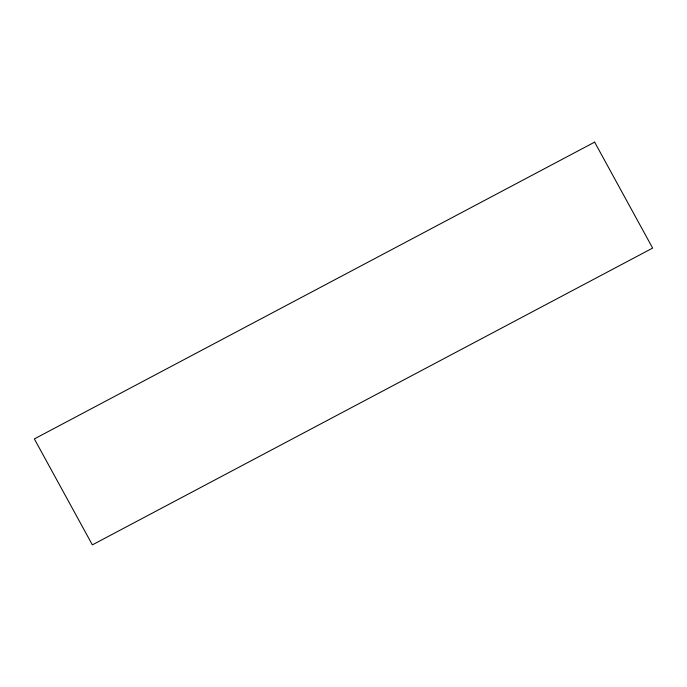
<?xml version="1.0" encoding="UTF-8"?>
<svg xmlns="http://www.w3.org/2000/svg" width="687" height="687" viewBox="0 0 687 687"><rect width="100%" height="100%" fill="white"/><g stroke="black" fill="none" stroke-linecap="round" stroke-linejoin="round"><path stroke-width="1.03" d="M594.633 142.132L34.35 438.916L92.367 544.868L652.65 248.084L594.633 142.132"/></g></svg>
